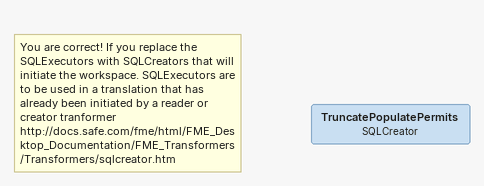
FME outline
Note: You are correct! If you replace the SQLExecutors with SQLCreators that will initiate the workspace. SQLExecutors are to be used in a translation that has already been initiated by a reader or creator tranformer / http://docs.safe.com/fme/html/FME_Desktop_Documentation/FME_Transformers/Transformers/sqlcreator.htm
TruncatePopulatePermits: SQLCreator
